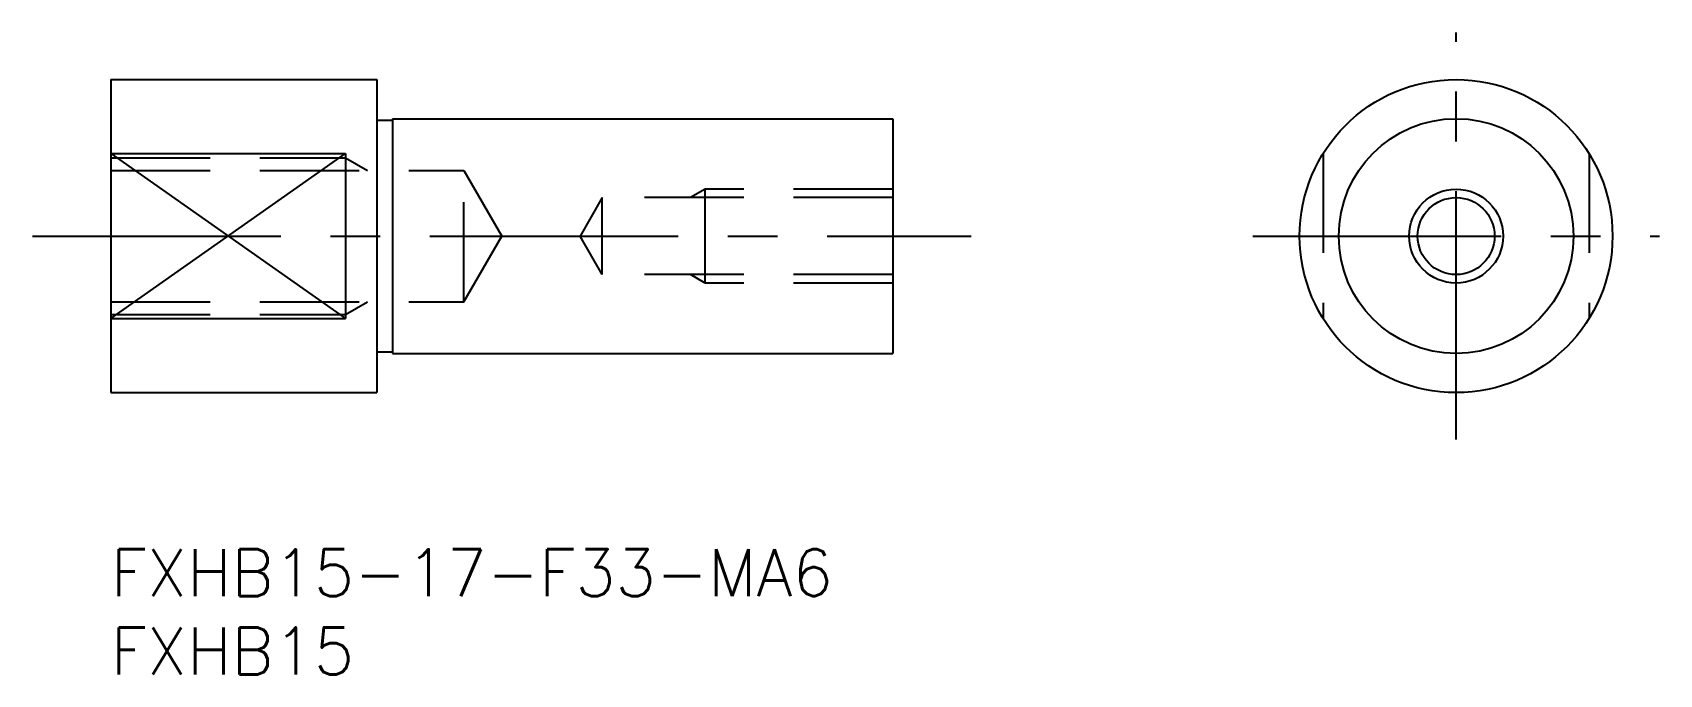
# Model space of a CAD drawing. Extents: x -5 to 99, y -8 to 33.
import ezdxf

# ---------------------------------------------------------------- set-up
doc = ezdxf.new("R2010")
doc.units = 0
doc.header["$LTSCALE"] = 0.5
doc.linetypes.add('CENTER', pattern=[50.8, 31.75, -6.35, 6.35, -6.35])
doc.linetypes.add('DASHED', pattern=[19.05, 12.7, -6.35])
for name, color, linetype in [('MSM_CENTER', 1, 'CENTER'), ('MSM_CONTINUOUS', 7, 'CONTINUOUS'), ('MSM_DASHED', 4, 'DASHED'), ('MSM_NARROW', 5, 'CONTINUOUS'), ('MSM_PART_NUMBER', 7, 'CONTINUOUS')]:
    doc.layers.add(name, color=color, linetype=linetype)
doc.styles.get("Standard").update_dxf_attribs({"font": 'txt.shx', "height": 3, "bigfont": 'bigfont.shx'})

msp = doc.modelspace()

# ---------------------------------------------------------------- linework, layer by layer
at = {"layer": 'MSM_CENTER'}
for p, q in [((86, 7), (86, 33)), ((-5, 20), (55, 20)), ((73, 20), (99, 20))]:
    msp.add_line(p, q, dxfattribs=at)
at = {"layer": 'MSM_CONTINUOUS'}
for p, q in [((0, 30), (0, 10)), ((0, 30), (17, 30)), ((17, 30), (17, 10)), ((17, 27.4), (18, 27.4)), ((18, 27.5), (50, 27.5)), ((18, 27.5), (18, 12.5)), ((50, 27.5), (50, 12.5)), ((0, 25.27), (15, 25.27)), ((15, 25.27), (15, 14.73)), ((0, 14.73), (15, 14.73)), ((17, 12.6), (18, 12.6)), ((18, 12.5), (50, 12.5)), ((0, 10), (17, 10))]:
    msp.add_line(p, q, dxfattribs=at)
for radius in [10, 7.5, 2.46]:
    msp.add_circle((86, 20), radius, dxfattribs=at)
at = {"layer": 'MSM_DASHED'}
for p, q in [((0, 25), (15, 25)), ((15, 25), (16.41, 24.19)), ((77.5, 25.27), (77.5, 14.73)), ((94.5, 25.27), (94.5, 14.73)), ((0, 24.19), (22.58, 24.19)), ((22.58, 15.81), (22.58, 24.19)), ((22.58, 24.19), (25, 20)), ((38, 23), (37.06, 22.46)), ((50, 23), (38, 23)), ((38, 17), (38, 23)), ((31.42, 22.46), (30, 20)), ((50, 22.46), (31.42, 22.46)), ((31.42, 17.54), (31.42, 22.46)), ((22.58, 15.81), (25, 20)), ((31.42, 17.54), (30, 20)), ((50, 17.54), (31.42, 17.54)), ((38, 17), (37.06, 17.54)), ((50, 17), (38, 17)), ((0, 15.81), (22.58, 15.81)), ((15, 15), (16.41, 15.81)), ((0, 15), (15, 15))]:
    msp.add_line(p, q, dxfattribs=at)
at = {"layer": 'MSM_NARROW'}
for p, q in [((0, 25.27), (15, 14.73)), ((0, 14.73), (15, 25.27))]:
    msp.add_line(p, q, dxfattribs=at)
msp.add_circle((86, 20), 3, dxfattribs=at)

# ---------------------------------------------------------------- texts
at = {"layer": 'MSM_PART_NUMBER'}
for s, p in [('FXHB15-17-F33-MA6', (0, -3)), ('FXHB15', (0, -8))]:
    msp.add_text(s, height=3, dxfattribs=at).set_placement(p)

doc.saveas('drawing.dxf')
